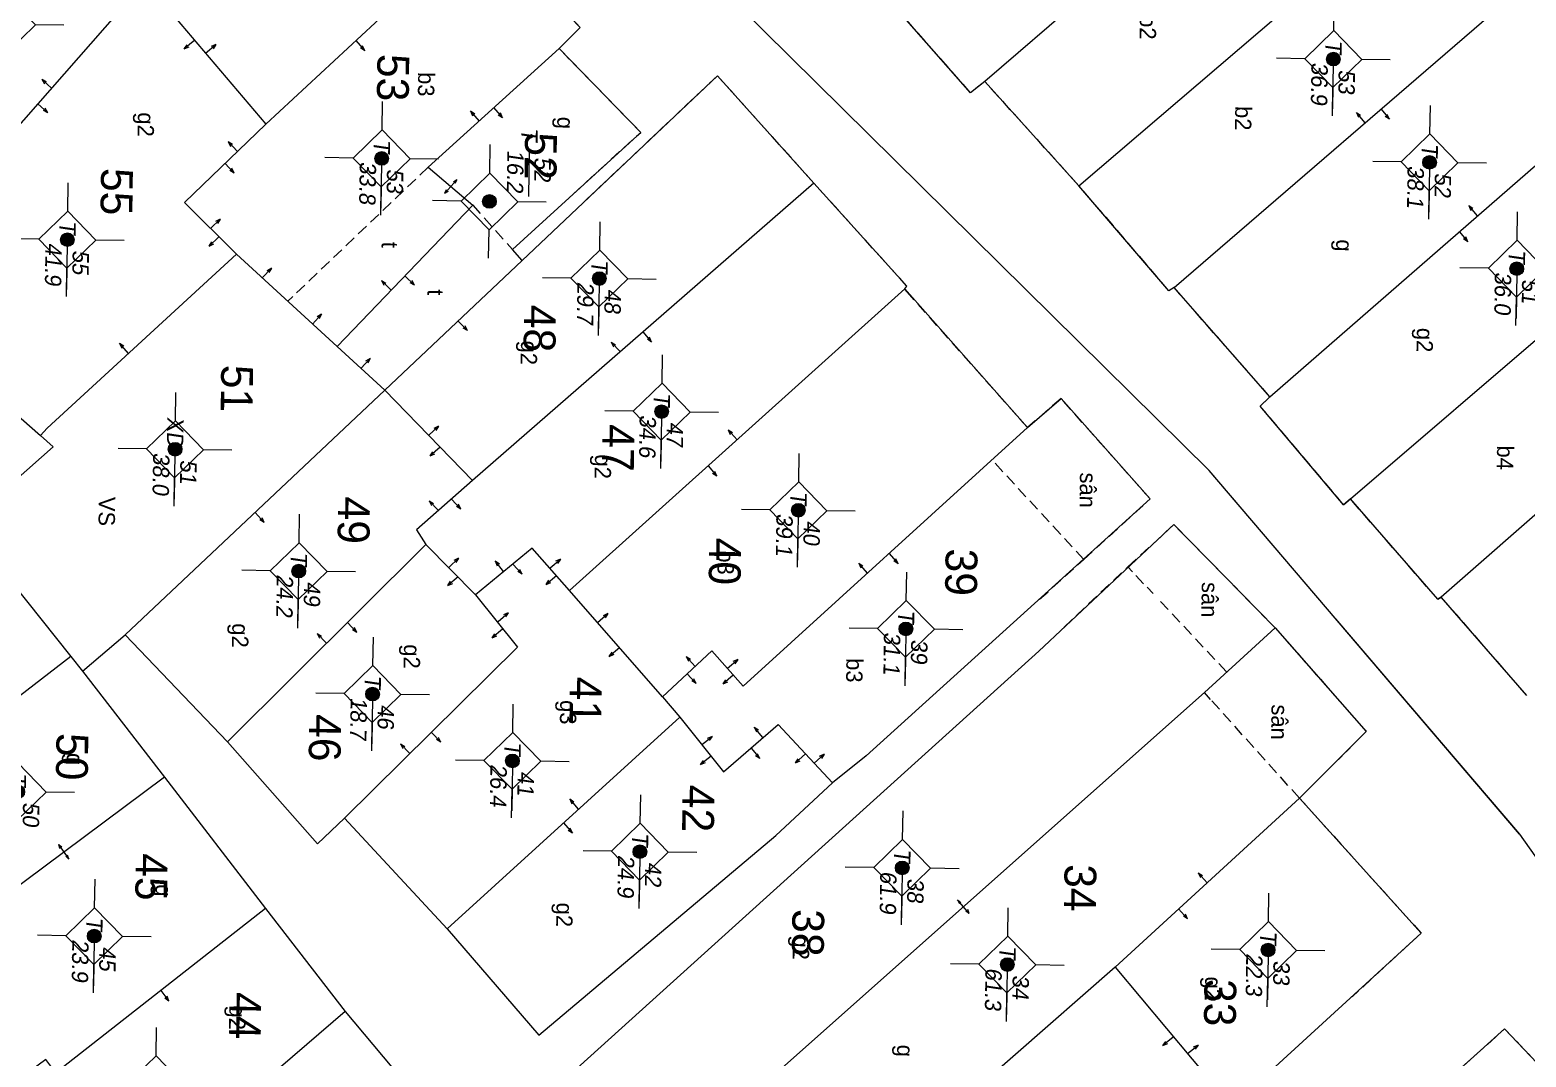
# Model space of a CAD drawing. Extents: x 601689 to 602595, y 1189742 to 1190763.
# Drawn here: x 602397.07 to 602429.96, y 1190289.36 to 1190311.93 of the extents above; entities that cross this region are included whole.
import ezdxf
from ezdxf.enums import TextEntityAlignment as Align

# ---------------------------------------------------------------- set-up
doc = ezdxf.new("R2010")
doc.units = 0
doc.header["$MEASUREMENT"] = 0
doc.linetypes.add('HIDDEN', pattern=[0.375, 0.25, -0.125])
for name, color, linetype in [('10', 250, 'Continuous'), ('11', 7, 'Continuous'), ('13', 7, 'Continuous'), ('14', 7, 'Continuous'), ('15', 7, 'Continuous'), ('16', 7, 'Continuous'), ('22', 7, 'Continuous'), ('53', 7, 'Continuous'), ('57', 7, 'Continuous')]:
    doc.layers.add(name, color=color, linetype=linetype)
doc.styles.add('TXT', font='vnshx.shx')

# ---------------------------------------------------------------- blocks, each defined once
blk = doc.blocks.new('NH3R')
at = {"layer": '16', "color": 7, "linetype": 'Continuous', "lineweight": 0}
for p, q in [((0, 0), (0.297, -0.005)), ((0.297, -0.005), (0.186, 0.031)), ((0.297, -0.005), (0.189, -0.033))]:
    blk.add_line(p, q, dxfattribs=at)
blk = doc.blocks.new('*M60606060')
at = {"layer": '13', "color": 3, "linetype": 'Continuous', "lineweight": 0}
blk.add_line((602529.224, 1190094.149), (602530.244, 1190094.149), dxfattribs=at)
at = {"layer": '13', "color": 3, "linetype": 'Continuous', "lineweight": 0, "style": 'TXT', "oblique": 7.6055}
for s, p in [('51', (602529.374, 1190094.449)), ('36.0', (602529.224, 1190093.849))]:
    blk.add_text(s, height=0.36, dxfattribs=at).set_placement(p, align=Align.MIDDLE_LEFT)
blk.add_text('T', height=0.36, dxfattribs=at).set_placement((602529.027, 1190094.149), align=Align.MIDDLE_RIGHT)
blk = doc.blocks.new('*M63636363')
at = {"layer": '13', "color": 3, "linetype": 'Continuous', "lineweight": 0}
blk.add_line((602526.915, 1190092.197), (602527.935, 1190092.197), dxfattribs=at)
at = {"layer": '13', "color": 3, "linetype": 'Continuous', "lineweight": 0, "style": 'TXT', "oblique": 7.6055}
blk.add_text('T', height=0.36, dxfattribs=at).set_placement((602526.718, 1190092.197), align=Align.MIDDLE_RIGHT)
for s, p in [('52', (602527.065, 1190092.497)), ('38.1', (602526.915, 1190091.897))]:
    blk.add_text(s, height=0.36, dxfattribs=at).set_placement(p, align=Align.MIDDLE_LEFT)
blk = doc.blocks.new('*M65656565')
at = {"layer": '13', "color": 3, "linetype": 'Continuous', "lineweight": 0}
blk.add_line((602524.676, 1190090.05), (602525.696, 1190090.05), dxfattribs=at)
at = {"layer": '13', "color": 3, "linetype": 'Continuous', "lineweight": 0, "style": 'TXT', "oblique": 7.6055}
for s, p in [('53', (602524.826, 1190090.35)), ('36.9', (602524.676, 1190089.75))]:
    blk.add_text(s, height=0.36, dxfattribs=at).set_placement(p, align=Align.MIDDLE_LEFT)
blk.add_text('T', height=0.36, dxfattribs=at).set_placement((602524.479, 1190090.05), align=Align.MIDDLE_RIGHT)
blk = doc.blocks.new('CENTRD')
at = {"layer": '11', "linetype": 'Continuous', "lineweight": 0}
h = blk.add_hatch(color=2, dxfattribs=at)
edge = h.paths.add_edge_path()
edge.add_arc((0, 0), 0.15, 0, 360)
at = {"layer": '11', "color": 2, "linetype": 'Continuous', "lineweight": 0}
for p, q in [((0, 1.25), (0, 0.625)), ((0, 0.625), (-0.625, 0)), ((0.625, 0), (0, 0.625)), ((-0.625, 0), (-1.25, 0)), ((-0.625, 0), (0, -0.625)), ((0, -0.625), (0.625, 0)), ((1.25, 0), (0.625, 0)), ((0, -0.625), (0, -1.25))]:
    blk.add_line(p, q, dxfattribs=at)
blk.add_circle((0, 0), 0.15, dxfattribs=at)
blk = doc.blocks.new('NH3')
at = {"layer": '16', "color": 7, "linetype": 'Continuous', "lineweight": 0}
for p, q in [((-0.199, -0.002), (-0.113, 0.021)), ((0.197, -0.012), (0.107, 0.015)), ((-0.199, -0.002), (0.197, -0.012)), ((-0.199, -0.002), (-0.116, -0.035)), ((0.197, -0.012), (0.104, -0.027))]:
    blk.add_line(p, q, dxfattribs=at)
blk = doc.blocks.new('*M3301330133013301')
at = {"layer": '13', "color": 3, "linetype": 'Continuous', "lineweight": 0}
blk.add_line((602544.275, 1190088.901), (602545.295, 1190088.901), dxfattribs=at)
at = {"layer": '13', "color": 3, "linetype": 'Continuous', "lineweight": 0, "style": 'TXT', "oblique": 7.6055}
blk.add_text('T', height=0.36, dxfattribs=at).set_placement((602544.078, 1190088.901), align=Align.MIDDLE_RIGHT)
for s, p in [('33', (602544.425, 1190089.201)), ('22.3', (602544.275, 1190088.601))]:
    blk.add_text(s, height=0.36, dxfattribs=at).set_placement(p, align=Align.MIDDLE_LEFT)
blk = doc.blocks.new('*M3305330533053305')
at = {"layer": '13', "color": 3, "linetype": 'Continuous', "lineweight": 0}
blk.add_line((602544.678, 1190083.173), (602545.698, 1190083.173), dxfattribs=at)
at = {"layer": '13', "color": 3, "linetype": 'Continuous', "lineweight": 0, "style": 'TXT', "oblique": 7.6055}
for s, p in [('34', (602544.828, 1190083.473)), ('61.3', (602544.678, 1190082.873))]:
    blk.add_text(s, height=0.36, dxfattribs=at).set_placement(p, align=Align.MIDDLE_LEFT)
blk.add_text('T', height=0.36, dxfattribs=at).set_placement((602544.481, 1190083.173), align=Align.MIDDLE_RIGHT)
blk = doc.blocks.new('*M3308330833083308')
at = {"layer": '13', "color": 3, "linetype": 'Continuous', "lineweight": 0}
blk.add_line((602537.334, 1190080.836), (602538.354, 1190080.836), dxfattribs=at)
at = {"layer": '13', "color": 3, "linetype": 'Continuous', "lineweight": 0, "style": 'TXT', "oblique": 7.6055}
for s, p in [('39', (602537.484, 1190081.136)), ('31.1', (602537.334, 1190080.536))]:
    blk.add_text(s, height=0.36, dxfattribs=at).set_placement(p, align=Align.MIDDLE_LEFT)
blk.add_text('T', height=0.36, dxfattribs=at).set_placement((602537.137, 1190080.836), align=Align.MIDDLE_RIGHT)
blk = doc.blocks.new('*M3309330933093309')
at = {"layer": '13', "color": 3, "linetype": 'Continuous', "lineweight": 0}
blk.add_line((602542.587, 1190080.83), (602543.607, 1190080.83), dxfattribs=at)
at = {"layer": '13', "color": 3, "linetype": 'Continuous', "lineweight": 0, "style": 'TXT', "oblique": 7.6055}
for s, p in [('38', (602542.737, 1190081.13)), ('61.9', (602542.587, 1190080.53))]:
    blk.add_text(s, height=0.36, dxfattribs=at).set_placement(p, align=Align.MIDDLE_LEFT)
blk.add_text('T', height=0.36, dxfattribs=at).set_placement((602542.39, 1190080.83), align=Align.MIDDLE_RIGHT)
blk = doc.blocks.new('*M3311331133113311')
at = {"layer": '13', "color": 3, "linetype": 'Continuous', "lineweight": 0}
blk.add_line((602534.761, 1190078.434), (602535.781, 1190078.434), dxfattribs=at)
at = {"layer": '13', "color": 3, "linetype": 'Continuous', "lineweight": 0, "style": 'TXT', "oblique": 7.6055}
for s, p in [('40', (602534.911, 1190078.734)), ('39.1', (602534.761, 1190078.134))]:
    blk.add_text(s, height=0.36, dxfattribs=at).set_placement(p, align=Align.MIDDLE_LEFT)
blk.add_text('T', height=0.36, dxfattribs=at).set_placement((602534.564, 1190078.434), align=Align.MIDDLE_RIGHT)
blk = doc.blocks.new('*M3314331433143314')
at = {"layer": '13', "color": 3, "linetype": 'Continuous', "lineweight": 0}
blk.add_line((602532.637, 1190075.397), (602533.657, 1190075.397), dxfattribs=at)
at = {"layer": '13', "color": 3, "linetype": 'Continuous', "lineweight": 0, "style": 'TXT', "oblique": 7.6055}
for s, p in [('47', (602532.787, 1190075.697)), ('34.6', (602532.637, 1190075.097))]:
    blk.add_text(s, height=0.36, dxfattribs=at).set_placement(p, align=Align.MIDDLE_LEFT)
blk.add_text('T', height=0.36, dxfattribs=at).set_placement((602532.44, 1190075.397), align=Align.MIDDLE_RIGHT)
blk = doc.blocks.new('*M3315331533153315')
at = {"layer": '13', "color": 3, "linetype": 'Continuous', "lineweight": 0}
blk.add_line((602542.315, 1190075.06), (602543.335, 1190075.06), dxfattribs=at)
at = {"layer": '13', "color": 3, "linetype": 'Continuous', "lineweight": 0, "style": 'TXT', "oblique": 7.6055}
for s, p in [('42', (602542.465, 1190075.36)), ('24.9', (602542.315, 1190074.76))]:
    blk.add_text(s, height=0.36, dxfattribs=at).set_placement(p, align=Align.MIDDLE_LEFT)
blk.add_text('T', height=0.36, dxfattribs=at).set_placement((602542.118, 1190075.06), align=Align.MIDDLE_RIGHT)
blk = doc.blocks.new('*M3316331633163316')
at = {"layer": '13', "color": 3, "linetype": 'Continuous', "lineweight": 0}
blk.add_line((602529.733, 1190073.986), (602530.753, 1190073.986), dxfattribs=at)
at = {"layer": '13', "color": 3, "linetype": 'Continuous', "lineweight": 0, "style": 'TXT', "oblique": 7.6055}
for s, p in [('48', (602529.883, 1190074.286)), ('29.7', (602529.733, 1190073.686))]:
    blk.add_text(s, height=0.36, dxfattribs=at).set_placement(p, align=Align.MIDDLE_LEFT)
blk.add_text('T', height=0.36, dxfattribs=at).set_placement((602529.536, 1190073.986), align=Align.MIDDLE_RIGHT)
blk = doc.blocks.new('*M3318331833183318')
at = {"layer": '13', "color": 3, "linetype": 'Continuous', "lineweight": 0}
blk.add_line((602540.36, 1190072.229), (602541.38, 1190072.229), dxfattribs=at)
at = {"layer": '13', "color": 3, "linetype": 'Continuous', "lineweight": 0, "style": 'TXT', "oblique": 7.6055}
for s, p in [('41', (602540.51, 1190072.529)), ('26.4', (602540.36, 1190071.929))]:
    blk.add_text(s, height=0.36, dxfattribs=at).set_placement(p, align=Align.MIDDLE_LEFT)
blk.add_text('T', height=0.36, dxfattribs=at).set_placement((602540.163, 1190072.229), align=Align.MIDDLE_RIGHT)
blk = doc.blocks.new('*M3319331933193319')
at = {"layer": '13', "color": 3, "linetype": 'Continuous', "lineweight": 0}
blk.add_line((602528.074, 1190071.545), (602529.094, 1190071.545), dxfattribs=at)
at = {"layer": '13', "color": 3, "linetype": 'Continuous', "lineweight": 0, "style": 'TXT', "oblique": 7.6055}
for s, p in [('52', (602528.224, 1190071.845)), ('16.2', (602528.074, 1190071.245))]:
    blk.add_text(s, height=0.36, dxfattribs=at).set_placement(p, align=Align.MIDDLE_LEFT)
blk.add_text('T', height=0.36, dxfattribs=at).set_placement((602527.877, 1190071.545), align=Align.MIDDLE_RIGHT)
blk = doc.blocks.new('*M3322332233223322')
at = {"layer": '13', "color": 3, "linetype": 'Continuous', "lineweight": 0}
blk.add_line((602527.162, 1190069.163), (602528.182, 1190069.163), dxfattribs=at)
at = {"layer": '13', "color": 3, "linetype": 'Continuous', "lineweight": 0, "style": 'TXT', "oblique": 7.6055}
blk.add_text('T', height=0.36, dxfattribs=at).set_placement((602526.965, 1190069.163), align=Align.MIDDLE_RIGHT)
for s, p in [('53', (602527.312, 1190069.463)), ('33.8', (602527.162, 1190068.863))]:
    blk.add_text(s, height=0.36, dxfattribs=at).set_placement(p, align=Align.MIDDLE_LEFT)
blk = doc.blocks.new('*M3323332333233323')
at = {"layer": '13', "color": 3, "linetype": 'Continuous', "lineweight": 0}
blk.add_line((602538.936, 1190069.133), (602539.956, 1190069.133), dxfattribs=at)
at = {"layer": '13', "color": 3, "linetype": 'Continuous', "lineweight": 0, "style": 'TXT', "oblique": 7.6055}
for s, p in [('46', (602539.086, 1190069.433)), ('18.7', (602538.936, 1190068.833))]:
    blk.add_text(s, height=0.36, dxfattribs=at).set_placement(p, align=Align.MIDDLE_LEFT)
blk.add_text('T', height=0.36, dxfattribs=at).set_placement((602538.739, 1190069.133), align=Align.MIDDLE_RIGHT)
blk = doc.blocks.new('*M3326332633263326')
at = {"layer": '13', "color": 3, "linetype": 'Continuous', "lineweight": 0}
blk.add_line((602536.259, 1190067.471), (602537.279, 1190067.471), dxfattribs=at)
at = {"layer": '13', "color": 3, "linetype": 'Continuous', "lineweight": 0, "style": 'TXT', "oblique": 7.6055}
for s, p in [('49', (602536.409, 1190067.771)), ('24.2', (602536.259, 1190067.171))]:
    blk.add_text(s, height=0.36, dxfattribs=at).set_placement(p, align=Align.MIDDLE_LEFT)
blk.add_text('T', height=0.36, dxfattribs=at).set_placement((602536.062, 1190067.471), align=Align.MIDDLE_RIGHT)
blk = doc.blocks.new('*M3330333033303330')
at = {"layer": '13', "color": 3, "linetype": 'Continuous', "lineweight": 0}
blk.add_line((602533.62, 1190064.714), (602534.64, 1190064.714), dxfattribs=at)
at = {"layer": '13', "color": 3, "linetype": 'Continuous', "lineweight": 0, "style": 'TXT', "oblique": 7.6055}
for s, p in [('51', (602533.77, 1190065.014)), ('38.0', (602533.62, 1190064.414))]:
    blk.add_text(s, height=0.36, dxfattribs=at).set_placement(p, align=Align.MIDDLE_LEFT)
blk.add_text('XD', height=0.36, dxfattribs=at).set_placement((602533.501, 1190064.714), align=Align.MIDDLE_RIGHT)
blk = doc.blocks.new('*M3333333333333333')
at = {"layer": '13', "color": 3, "linetype": 'Continuous', "lineweight": 0}
blk.add_line((602544.344, 1190063.092), (602545.364, 1190063.092), dxfattribs=at)
at = {"layer": '13', "color": 3, "linetype": 'Continuous', "lineweight": 0, "style": 'TXT', "oblique": 7.6055}
for s, p in [('45', (602544.494, 1190063.392)), ('23.9', (602544.344, 1190062.792))]:
    blk.add_text(s, height=0.36, dxfattribs=at).set_placement(p, align=Align.MIDDLE_LEFT)
blk.add_text('T', height=0.36, dxfattribs=at).set_placement((602544.147, 1190063.092), align=Align.MIDDLE_RIGHT)
blk = doc.blocks.new('*M3334333433343334')
at = {"layer": '13', "color": 3, "linetype": 'Continuous', "lineweight": 0}
blk.add_line((602529.048, 1190062.28), (602530.068, 1190062.28), dxfattribs=at)
at = {"layer": '13', "color": 3, "linetype": 'Continuous', "lineweight": 0, "style": 'TXT', "oblique": 7.6055}
for s, p in [('55', (602529.198, 1190062.58)), ('41.9', (602529.048, 1190061.98))]:
    blk.add_text(s, height=0.36, dxfattribs=at).set_placement(p, align=Align.MIDDLE_LEFT)
blk.add_text('T', height=0.36, dxfattribs=at).set_placement((602528.851, 1190062.28), align=Align.MIDDLE_RIGHT)
blk = doc.blocks.new('*M3335333533353335')
at = {"layer": '13', "color": 3, "linetype": 'Continuous', "lineweight": 0}
blk.add_line((602541.196, 1190061.365), (602542.216, 1190061.365), dxfattribs=at)
at = {"layer": '13', "color": 3, "linetype": 'Continuous', "lineweight": 0, "style": 'TXT', "oblique": 7.6055}
for s, p in [('50', (602541.346, 1190061.665)), ('18.3', (602541.196, 1190061.065))]:
    blk.add_text(s, height=0.36, dxfattribs=at).set_placement(p, align=Align.MIDDLE_LEFT)
blk.add_text('T', height=0.36, dxfattribs=at).set_placement((602540.999, 1190061.365), align=Align.MIDDLE_RIGHT)

msp = doc.modelspace()

# ---------------------------------------------------------------- linework, layer by layer
at = {"layer": '10', "color": 7, "linetype": 'Continuous', "lineweight": 0}
for p, q in [((602427.256, 1190318.722), (602418.067, 1190310.798)), ((602420.135, 1190308.51), (602429.343, 1190316.384)), ((602406.983, 1190314.25), (602402.263, 1190309.864)), ((602422.225, 1190306.27), (602431.322, 1190314.116)), ((602394.902, 1190307.635), (602399.606, 1190312.991)), ((602399.606, 1190312.991), (602402.263, 1190309.864)), ((602424.332, 1190303.871), (602433.461, 1190311.827)), ((602420.135, 1190308.51), (602418.067, 1190310.798)), ((602426.102, 1190301.627), (602435.401, 1190309.61)), ((602414.306, 1190308.569), (602406.805, 1190302.032)), ((602437.272, 1190307.504), (602428.101, 1190299.469)), ((602401.614, 1190307.003), (602403.826, 1190304.973)), ((602407.892, 1190306.867), (602404.873, 1190304.018)), ((602416.304, 1190306.242), (602408.933, 1190299.612)), ((602419.003, 1190303.195), (602416.304, 1190306.242)), ((602424.332, 1190303.871), (602422.225, 1190306.27)), ((602404.873, 1190304.018), (602403.826, 1190304.973)), ((602404.873, 1190304.018), (602399.169, 1190298.636)), ((602404.873, 1190304.018), (602406.805, 1190302.032)), ((602395.652, 1190301.064), (602397.972, 1190298.162)), ((602401.416, 1190296.285), (602405.777, 1190300.625)), ((602405.777, 1190300.625), (602406.871, 1190299.52)), ((602410.981, 1190297.274), (602408.933, 1190299.612)), ((602429.982, 1190297.304), (602428.101, 1190299.469)), ((602398.228, 1190297.839), (602399.169, 1190298.636)), ((602399.169, 1190298.636), (602401.416, 1190296.285)), ((602397.972, 1190298.162), (602393.576, 1190294.783)), ((602397.972, 1190298.162), (602398.228, 1190297.839)), ((602398.228, 1190297.839), (602400.036, 1190295.514)), ((602410.981, 1190297.274), (602411.364, 1190296.829)), ((602406.25, 1190292.179), (602411.364, 1190296.829)), ((602400.036, 1190295.514), (602402.256, 1190292.624)), ((602424.981, 1190295.052), (602420.93, 1190291.337)), ((602403.993, 1190294.61), (602406.25, 1190292.179)), ((602402.256, 1190292.624), (602404.006, 1190290.36)), ((602420.93, 1190291.337), (602423.498, 1190288.272)), ((602404.006, 1190290.36), (602397.913, 1190285.143)), ((602404.006, 1190290.36), (602406.033, 1190287.951))]:
    msp.add_line(p, q, dxfattribs=at)
for points in [[(602408.706, 1190311.526), (602409.172, 1190311.99), (602406.983, 1190314.25)], [(602418.067, 1190310.798), (602417.753, 1190310.552), (602415.705, 1190312.88)], [(602408.706, 1190311.526), (602405.83, 1190308.915), (602406.808, 1190308.082), (602403.826, 1190304.973)], [(602407.892, 1190306.867), (602407.685, 1190307.11), (602410.501, 1190309.682), (602408.706, 1190311.526)], [(602414.306, 1190308.569), (602412.188, 1190310.928), (602407.892, 1190306.867)], [(602402.263, 1190309.864), (602400.469, 1190308.139), (602401.614, 1190307.003)], [(602416.304, 1190306.242), (602416.354, 1190306.301), (602414.306, 1190308.569)], [(602422.225, 1190306.27), (602422.114, 1190306.202), (602420.135, 1190308.51)], [(602397.309, 1190303.022), (602397.451, 1190303.18), (602401.614, 1190307.003)], [(602393.553, 1190306.233), (602395.33, 1190304.569), (602396.142, 1190304.038), (602397.309, 1190303.022)], [(602426.102, 1190301.627), (602425.95, 1190301.5), (602424.119, 1190303.664), (602424.332, 1190303.871)], [(602419.003, 1190303.195), (602419.741, 1190303.834), (602421.701, 1190301.627), (602415.454, 1190295.982), (602414.715, 1190295.383)], [(602419.003, 1190303.195), (602412.754, 1190297.51), (602412.065, 1190298.29), (602410.981, 1190297.274)], [(602397.309, 1190303.022), (602397.585, 1190302.768), (602395.652, 1190301.064)], [(602406.805, 1190302.032), (602405.571, 1190300.948), (602405.777, 1190300.625)], [(602428.101, 1190299.469), (602428.021, 1190299.42), (602426.102, 1190301.627)], [(602410.655, 1190285.188), (602408.045, 1190288.154), (602419.255, 1190298.28), (602422.223, 1190301.061), (602424.452, 1190298.79)], [(602408.933, 1190299.612), (602408.115, 1190300.543), (602406.871, 1190299.52)], [(602406.871, 1190299.52), (602407.795, 1190298.368), (602403.993, 1190294.61)], [(602424.452, 1190298.79), (602422.892, 1190297.37), (602412.282, 1190287.946), (602412.943, 1190287.197), (602410.655, 1190285.188)], [(602424.452, 1190298.79), (602426.451, 1190296.512), (602424.981, 1190295.052)], [(602411.364, 1190296.829), (602412.318, 1190295.626), (602413.522, 1190296.669), (602414.715, 1190295.383)], [(602401.416, 1190296.285), (602403.396, 1190294.048), (602403.993, 1190294.61)], [(602400.036, 1190295.514), (602395.611, 1190292.225), (602395.395, 1190292.497)], [(602406.25, 1190292.179), (602408.259, 1190289.841), (602413.469, 1190294.23), (602414.715, 1190295.383)], [(602423.498, 1190288.272), (602427.66, 1190292.085), (602424.981, 1190295.052)], [(602402.256, 1190292.624), (602397.646, 1190289.016), (602397.421, 1190289.309), (602396.946, 1190288.956)], [(602420.93, 1190291.337), (602414.36, 1190285.577), (602415.02, 1190284.818), (602412.733, 1190282.809)], [(602431.631, 1190287.731), (602429.492, 1190289.98), (602416.662, 1190278.405), (602418.672, 1190276.128)]]:
    msp.add_lwpolyline(points, dxfattribs=at)
at = {"layer": '14', "color": 6, "linetype": 'HIDDEN', "lineweight": 0}
for p, q in [((602405.83, 1190308.915), (602402.851, 1190306.076)), ((602406.808, 1190308.082), (602407.498, 1190307.312)), ((602407.567, 1190307.241), (602407.685, 1190307.11)), ((602402.851, 1190306.076), (602402.739, 1190305.968)), ((602420.243, 1190300.297), (602418.222, 1190302.485)), ((602421.309, 1190300.023), (602421.21, 1190300.134)), ((602421.555, 1190299.759), (602421.338, 1190299.992)), ((602421.763, 1190299.546), (602421.634, 1190299.688)), ((602423.379, 1190297.824), (602421.871, 1190299.435)), ((602423.03, 1190297.218), (602422.892, 1190297.37)), ((602424.981, 1190295.052), (602423.03, 1190297.218))]:
    msp.add_line(p, q, dxfattribs=at)
msp.add_point((602406.808, 1190308.082), dxfattribs=at)
at = {"layer": '22', "color": 7, "linetype": 'HIDDEN', "lineweight": 0}
for p, q in [((602417.753, 1190310.552), (602415.705, 1190312.88)), ((602418.067, 1190310.798), (602417.753, 1190310.552)), ((602420.135, 1190308.51), (602418.067, 1190310.798)), ((602422.114, 1190306.202), (602420.135, 1190308.51)), ((602422.225, 1190306.27), (602422.114, 1190306.202)), ((602424.332, 1190303.871), (602422.225, 1190306.27)), ((602424.119, 1190303.664), (602424.332, 1190303.871)), ((602425.95, 1190301.5), (602424.119, 1190303.664)), ((602425.95, 1190301.5), (602426.102, 1190301.627)), ((602428.021, 1190299.42), (602426.102, 1190301.627)), ((602428.021, 1190299.42), (602428.101, 1190299.469)), ((602429.982, 1190297.304), (602428.101, 1190299.469))]:
    msp.add_line(p, q, dxfattribs=at)
for points in [[(602409.022, 1190308.332), (602410.501, 1190309.682), (602408.706, 1190311.526), (602409.172, 1190311.99), (602406.983, 1190314.25), (602404.558, 1190316.744), (602403.06, 1190316.913), (602402.471, 1190316.302)], [(602419.271, 1190299.42), (602420.243, 1190300.297), (602421.701, 1190301.627), (602419.741, 1190303.834), (602419.003, 1190303.195), (602416.472, 1190306.05), (602416.304, 1190306.242), (602416.354, 1190306.301), (602414.306, 1190308.569), (602412.188, 1190310.928), (602409.219, 1190308.119)], [(602419.802, 1190298.803), (602421.21, 1190300.134), (602422.223, 1190301.061), (602424.452, 1190298.79), (602426.451, 1190296.512), (602424.981, 1190295.052), (602427.66, 1190292.085), (602426.141, 1190290.686)], [(602427.719, 1190288.384), (602429.492, 1190289.98), (602431.631, 1190287.731), (602433.788, 1190285.351), (602434.021, 1190285.518), (602436.189, 1190283.168), (602436.036, 1190283.01), (602438.115, 1190280.711), (602440.035, 1190278.555), (602439.945, 1190278.476), (602442.833, 1190275.417), (602440.382, 1190273.2)]]:
    msp.add_lwpolyline(points, dxfattribs=at)
at = {"layer": '57', "color": 172, "linetype": 'Continuous', "lineweight": 0}
for points in [[(602423.59, 1190301.552), (602422.999, 1190302.249), (602409.748, 1190315.332), (602408.131, 1190314.075), (602403.093, 1190318.633), (602403.073, 1190318.653), (602402.245, 1190319.496), (602405.368, 1190322.573), (602403.603, 1190324.446), (602403.415, 1190324.639)], [(602429.82, 1190294.256), (602422.999, 1190302.249), (602409.748, 1190315.332), (602408.131, 1190314.075), (602403.093, 1190318.633)], [(602425.775, 1190298.992), (602429.82, 1190294.256), (602433.136, 1190289.57), (602437.85, 1190283.235), (602441.276, 1190279.298), (602447.169, 1190272.936)]]:
    msp.add_lwpolyline(points, dxfattribs=at)

# ---------------------------------------------------------------- block references
at = {"layer": '11', "color": 2, "linetype": 'Continuous', "lineweight": 0, "rotation": 269.1680420500809}
for p in [(602396.573, 1190312.056), (602425.728, 1190311.293), (602404.807, 1190309.11), (602427.842, 1190309.023), (602407.176, 1190308.164), (602397.897, 1190307.324), (602429.76, 1190306.686), (602409.592, 1190306.47), (602410.961, 1190303.545), (602400.265, 1190302.718), (602413.967, 1190301.377), (602402.983, 1190300.039), (602416.331, 1190298.77), (602404.606, 1190297.338), (602407.681, 1190295.869), (602396.806, 1190295.191), (602410.483, 1190293.873), (602416.249, 1190293.518), (602398.487, 1190292.018), (602418.561, 1190291.393), (602424.294, 1190291.713), (602399.838, 1190288.76)]:
    msp.add_blockref('CENTRD', p, dxfattribs=at)
at = {"layer": '13', "color": 3, "linetype": 'Continuous', "lineweight": 0, "rotation": 269.1680420500809}
for name, p in [('*M65656565', (-578790.27, 1810052.359)), ('*M3322332233223322', (-578790.27, 1810052.359)), ('*M3319331933193319', (-578789.394, 1810053.562)), ('*M63636363', (-578790.27, 1810052.359)), ('*M3334333433343334', (-578790.27, 1810052.359)), ('*M3316331633163316', (-578790.27, 1810052.359)), ('*M60606060', (-578790.27, 1810052.359)), ('*M3314331433143314', (-578790.27, 1810052.359)), ('*M3330333033303330', (-578790.27, 1810052.359)), ('*M3311331133113311', (-578790.27, 1810052.359)), ('*M3326332633263326', (-578790.27, 1810052.359)), ('*M3308330833083308', (-578790.27, 1810052.359)), ('*M3323332333233323', (-578790.27, 1810052.359)), ('*M3318331833183318', (-578790.27, 1810052.359)), ('*M3335333533353335', (-578790.27, 1810052.359)), ('*M3315331533153315', (-578790.27, 1810052.359)), ('*M3309330933093309', (-578790.27, 1810052.359)), ('*M3333333333333333', (-578790.27, 1810052.359)), ('*M3301330133013301', (-578790.27, 1810052.359)), ('*M3305330533053305', (-578790.27, 1810052.359))]:
    msp.add_blockref(name, p, dxfattribs=at)
at = {"layer": '16', "color": 7, "linetype": 'Continuous', "lineweight": 0}
for name, p, rotation in [('NH3R', (602400.698, 1190311.706), 220.3626263264459), ('NH3R', (602400.934, 1190311.423), 40.36262632644596), ('NH3R', (602401.635, 1190309.263), 133.8933528351319), ('NH3R', (602401.361, 1190309.006), 313.8933528351318), ('NH3', (602406.324, 1190308.498), 49.57966604995475), ('NH3R', (602401.041, 1190307.571), 45.22383985094029), ('NH3R', (602428.896, 1190307.849), 131.0713873404854), ('NH3R', (602428.492, 1190307.504), 311.0713873404854), ('NH3R', (602401.229, 1190307.388), 225.2238398509404), ('NH3R', (602402.177, 1190306.485), 47.3946923375653), ('NH3R', (602405.318, 1190306.533), 316.1857958532786), ('NH3R', (602405.013, 1190306.216), 136.1857958532785), ('NH3R', (602406.484, 1190305.537), 316.1857958532786), ('NH3R', (602410.55, 1190305.301), 311.0713873404854), ('NH3R', (602404.349, 1190304.495), 47.64074518873235), ('NH3R', (602412.618, 1190302.922), 131.968866250404), ('NH3R', (602406.096, 1190302.762), 221.2321608675814), ('NH3R', (602411.981, 1190302.35), 311.968866250404), ('NH3R', (602406.34, 1190301.618), 314.6668639118999), ('NH3R', (602407.488, 1190300.032), 129.4261465919889), ('NH3R', (602408.51, 1190300.109), 41.23216086758149), ('NH3R', (602415.489, 1190299.992), 132.2992277563211), ('NH3R', (602415.964, 1190300.426), 312.299227756321), ('NH3R', (602406.487, 1190299.916), 221.2321608675814), ('NH3R', (602407.691, 1190300.189), 314.6668639118999), ('NH3R', (602408.647, 1190299.937), 221.2321608675814), ('NH3R', (602404.053, 1190298.909), 314.6668639118999), ('NH3R', (602407.364, 1190298.934), 41.23216086758149), ('NH3R', (602409.553, 1190298.914), 41.23216086758149), ('NH3R', (602407.461, 1190298.763), 221.2321608675814), ('NH3R', (602410.035, 1190298.357), 221.2321608675814), ('NH3R', (602412.409, 1190297.905), 41.48715551545136), ('NH3R', (602412.537, 1190297.753), 221.4871555154513), ('NH3R', (602413.189, 1190296.384), 130.9109701805767), ('NH3R', (602405.9, 1190296.494), 314.6668639118999), ('NH3R', (602411.837, 1190296.222), 38.40345977802236), ('NH3R', (602412.053, 1190295.97), 218.4034597780223), ('NH3R', (602412.926, 1190296.147), 310.9109701805767), ('NH3', (602417.588, 1190292.663), 131.6099147021082)]:
    msp.add_blockref(name, p, dxfattribs=dict(at, rotation=rotation))
for name, p, xscale, yscale, rotation in [('NH3R', (602404.239, 1190311.698), 0.9999987526420688, 0.9999987526420688, 312.8933522347874), ('NH3R', (602397.554, 1190310.649), 1.000001673372759, 1.000001673372759, 138.7083460094349), ('NH3R', (602397.249, 1190310.313), 1.000001673372759, 1.000001673372759, 318.7083460094349), ('NH3R', (602406.954, 1190309.93), 0.9999989765308324, 0.9999989765308324, 132.2327810484452), ('NH3R', (602407.268, 1190310.226), 0.9999989765308324, 0.9999989765308324, 312.2327810484453), ('NH3R', (602426.425, 1190309.893), 1.000002345047779, 1.000002345047779, 130.7690550940946), ('NH3R', (602426.769, 1190310.199), 1.000002345047779, 1.000002345047779, 310.7690550940946), ('NH3R', (602403.283, 1190305.47), 1.00000106673873, 1.00000106673873, 47.51770778142407), ('NH3R', (602399.244, 1190304.826), 0.999998706693366, 0.999998706693366, 132.5630930249598), ('NH3R', (602410.055, 1190304.858), 0.9999985011059646, 0.9999985011059646, 134.8744018892811), ('NH3R', (602405.84, 1190303.025), 1.000001862165192, 1.000001862165192, 44.21445218731371), ('NH3R', (602406.057, 1190301.372), 0.9999985011059646, 0.9999985011059646, 134.8744018892811), ('NH3R', (602402.026, 1190301.327), 1.000001409748512, 1.000001409748512, 313.3367806331727), ('NH3R', (602406.28, 1190300.119), 1.000001862165192, 1.000001862165192, 44.21445218731371), ('NH3R', (602403.596, 1190298.456), 0.9999985011059646, 0.9999985011059646, 134.8744018892811), ('NH3R', (602411.7, 1190297.944), 1.000001255119278, 1.000001255119278, 133.1292276462618), ('NH3R', (602411.518, 1190297.787), 1.000001255119278, 1.000001255119278, 313.1292276462618), ('NH3R', (602405.423, 1190296.03), 0.9999985011059646, 0.9999985011059646, 134.8744018892811), ('NH3R', (602414.124, 1190296.021), 1.000001779668117, 1.000001779668117, 222.8278743388485), ('NH3R', (602414.311, 1190295.819), 1.000001779668117, 1.000001779668117, 42.82787433884863), ('NH3R', (602409.137, 1190294.809), 1.000001025885896, 1.000001025885896, 132.2801648512442), ('NH3R', (602408.802, 1190294.504), 1.000001025885896, 1.000001025885896, 312.2801648512443), ('NH3', (602397.823, 1190293.874), 1.000001845891292, 1.000001845891292, 306.6177685350463), ('NH3R', (602422.956, 1190293.19), 0.9999989664585496, 0.9999989664585496, 132.5160982152589), ('NH3R', (602422.327, 1190292.618), 0.9999989664585492, 0.9999989664585492, 312.5160982152589), ('NH3R', (602399.952, 1190290.825), 1.000001122065694, 1.000001122065694, 308.0426902406451), ('NH3R', (602422.208, 1190289.8), 1.000002412506908, 1.000002412506908, 219.9560222883768), ('NH3R', (602422.524, 1190289.435), 1.000002412506908, 1.000002412506908, 39.9560222883769)]:
    msp.add_blockref(name, p, dxfattribs=dict(at, xscale=xscale, yscale=yscale, rotation=rotation))

# ---------------------------------------------------------------- texts
at = {"layer": '15', "color": 7, "linetype": 'Continuous', "lineweight": 0, "style": 'TXT'}
for s, p in [('b2', (602421.656, 1190312.258)), ('b3', (602405.789, 1190311.006)), ('g2', (602399.626, 1190310.121)), ('b2', (602423.75, 1190310.26)), ('g', (602408.846, 1190310.024)), ('t', (602404.987, 1190307.277)), ('g', (602425.969, 1190307.329)), ('t', (602405.993, 1190306.233)), ('g2', (602427.742, 1190305.385)), ('g2', (602408.048, 1190305.105)), ('g2', (602409.674, 1190302.602)), ('b4', (602429.507, 1190302.8)), ('s%%169n', (602420.338, 1190302.206)), ('VS', (602398.77, 1190301.672)), ('b3', (602412.375, 1190300.496)), ('s%%169n', (602423.016, 1190299.799)), ('g2', (602401.702, 1190298.891)), ('g2', (602405.476, 1190298.43)), ('b3', (602415.203, 1190298.126)), ('g3', (602408.91, 1190297.203)), ('s%%169n', (602424.549, 1190297.109)), ('g', (602398.064, 1190296.041)), ('g', (602400.014, 1190293.154)), ('g2', (602408.829, 1190292.753)), ('g2', (602414.029, 1190292.032)), ('g2', (602423.087, 1190291.128)), ('g2', (602401.637, 1190290.492)), ('g', (602416.316, 1190289.63))]:
    msp.add_text(s, height=0.36, rotation=269.2144, dxfattribs=at).set_placement(p, align=Align.MIDDLE_LEFT)
at = {"layer": '53', "color": 200, "linetype": 'Continuous', "lineweight": 0, "style": 'TXT'}
for s, p in [('53', (602405.064, 1190311.406)), ('52', (602408.311, 1190309.682)), ('55', (602398.989, 1190308.899)), ('48', (602408.289, 1190305.892)), ('51', (602401.631, 1190304.573)), ('47', (602410.013, 1190303.267)), ('49', (602404.201, 1190301.678)), ('40', (602412.359, 1190300.775)), ('39', (602417.556, 1190300.535)), ('41', (602409.297, 1190297.717)), ('46', (602403.566, 1190296.896)), ('50', (602398.009, 1190296.482)), ('42', (602411.774, 1190295.343)), ('45', (602399.753, 1190293.838)), ('34', (602420.17, 1190293.598)), ('38', (602414.187, 1190292.61)), ('33', (602423.246, 1190291.076)), ('44', (602401.812, 1190290.789))]:
    msp.add_text(s, height=0.7, rotation=269.2144, dxfattribs=at).set_placement(p, align=Align.MIDDLE_LEFT)

doc.saveas('drawing.dxf')
